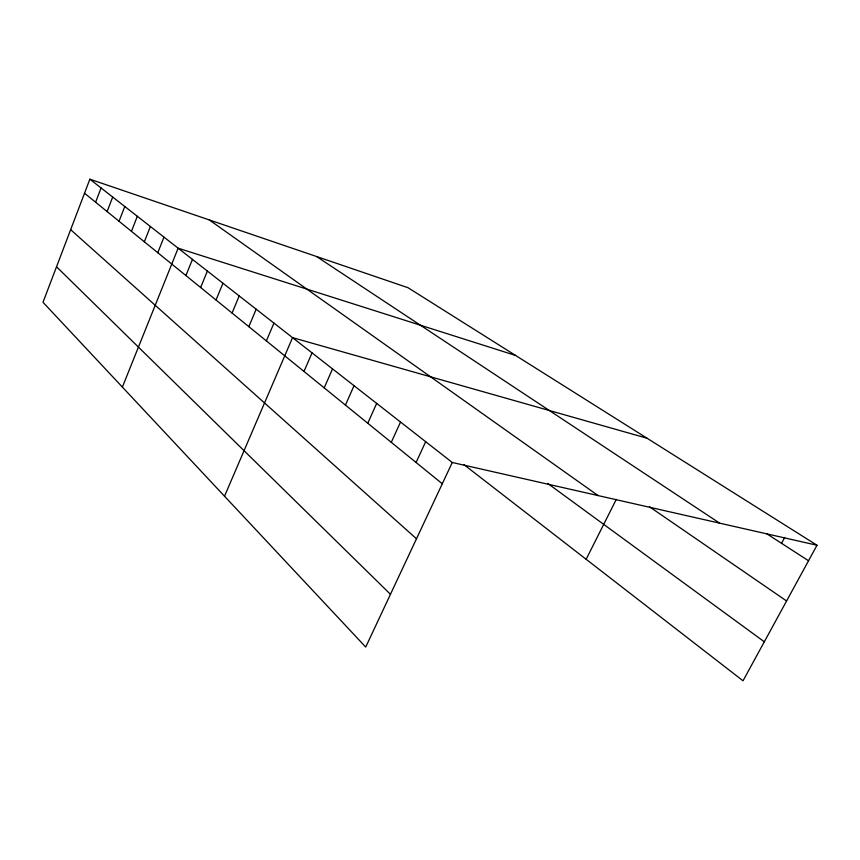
<?xml version="1.0" encoding="UTF-8"?>
<svg xmlns="http://www.w3.org/2000/svg" width="860" height="860" viewBox="0 0 860 860"><rect width="100%" height="100%" fill="white"/><g stroke="black" fill="none" stroke-linecap="round" stroke-linejoin="round"><path stroke-width="1.29" d="M89.87 179.202L43 302.279L365.715 647.064L452.263 462.487L89.87 179.202L408.016 287.713L817 545.251L743.029 680.797L464.077 464.733M95.61 202.218L101.082 187.964M107.102 211.56L112.703 197.048M119.045 221.256L124.786 206.497M131.451 231.329L137.331 216.301M144.351 241.8L150.393 226.513M157.778 252.711L163.98 237.134M122.378 387.086L178.138 248.196L515.581 355.449M185.91 275.555L192.457 259.387M200.649 287.519L207.378 271.05M216.021 300.011L222.944 283.219M232.071 313.04L239.188 295.926M248.841 326.66L256.173 309.202M266.385 340.904L273.942 323.091M224.525 496.209L292.55 337.636L647.053 438.235M303.999 371.456L312.051 352.879M324.198 387.86L332.53 368.886M345.43 405.103L354.04 385.699M367.757 423.238L376.68 403.394M391.279 442.33L400.523 422.045M416.079 462.476L425.689 441.707M586.144 559.279L616.308 499.337M781.536 543.316L784.686 537.457M452.263 462.487L817 545.251M766.873 533.856L808.54 560.752M316.544 256.517L719.648 523.159M649.472 506.755L786.588 600.989M209.313 219.945L598.108 495.586M547.68 483.406L764.314 641.796M84.527 193.221L442.287 483.761M70.649 229.684L416.487 538.779M56.523 266.761L390.462 594.292"/></g></svg>
